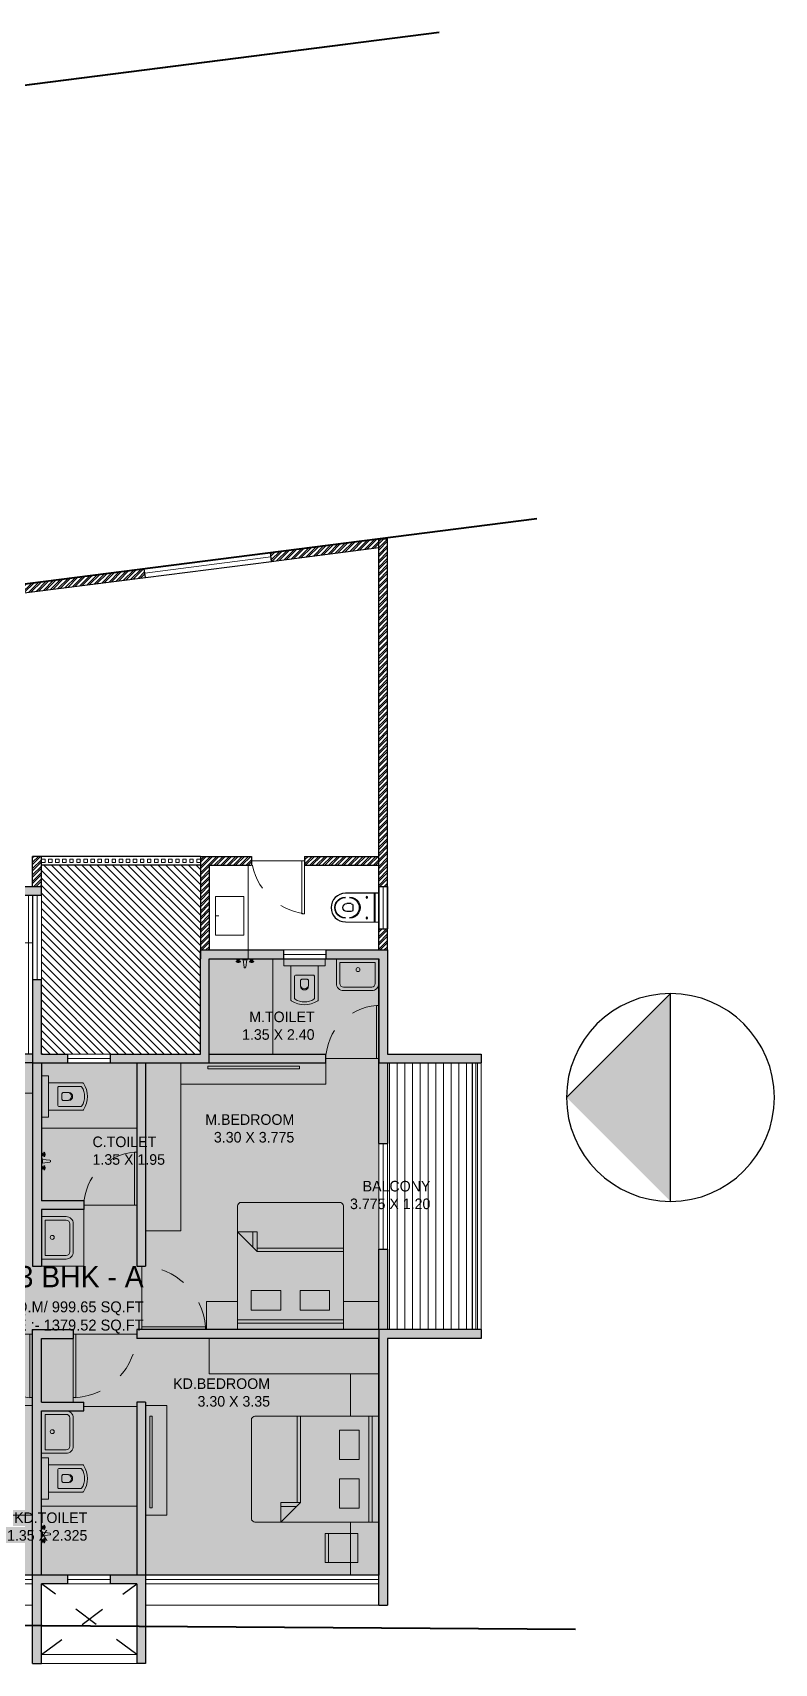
# Model space of a CAD drawing. Header units: metres. Extents: x 494 to 1845, y -666 to 1061.
# Drawn here: x 1744.3 to 1747.23, y 249.99 to 256.43 of the extents above; entities that cross this region are included whole.
import ezdxf

# ---------------------------------------------------------------- set-up
doc = ezdxf.new("R2010")
doc.units = ezdxf.units.M
doc.header["$MEASUREMENT"] = 0
for name, pattern in [('1', [0]), ('141011 - Typical Flr Plans -1 - 1.5 & 1-2 BHK_ Kolshet Namrata1$0$HIDDEN', [0.375, 0.25, -0.125]), ('ACAD_ISO02W100', [15, 12, -3]), ('DASHED2', [0.375, 0.25, -0.125])]:
    doc.linetypes.add(name, pattern=pattern)
for name, color, linetype, lineweight in [('01 WALL', 7, 'Continuous', 25), ('A-Wall Hatch', 8, 'Continuous', 9), ('VDA-DOOR', 23, 'Continuous', 5), ('VDA-FURNITURE', 8, 'Continuous', 13), ('VDA-HATCH', 8, 'Continuous', 9), ('VDA-PLUMBING', 8, 'Continuous', 13), ('VDA-RAILING', 25, 'Continuous', 5), ('VDA-WALL', 250, 'Continuous', 25), ('VDA-WINDOW', 5, 'Continuous', 9), ('VDA_FURNITURE', 8, 'Continuous', 13), ('WALL BELOW', 8, 'Continuous', 9), ('window', 5, 'Continuous', 13)]:
    doc.layers.add(name, color=color, linetype=linetype, lineweight=lineweight)
for name, color, linetype in [('A-AREA', 1, 'Continuous'), ('CLOUMN GRID', 7, 'Continuous'), ('door', 8, 'Continuous'), ('PLOT - SURVEY', 1, '1'), ('VDA-TEXT', 250, '1'), ('VDA-WALL BELOW', 8, 'Continuous'), ('VDA_WALL BELOW', 8, '1')]:
    doc.layers.add(name, color=color, linetype=linetype)
doc.styles.add('arial', font='arial.ttf', dxfattribs={"height": 0.3})
doc.styles.get("Standard").update_dxf_attribs({"font": 'arial.ttf'})

# ---------------------------------------------------------------- blocks, each defined once
blk = doc.blocks.new('zw$FB86')
at = {"layer": 'VDA-FURNITURE'}
for points in [[(0, 0.45), (0, 0.1, 0.414214), (0.1, 0), (0.5, 0, 0.414214), (0.6, 0.1), (0.6, 0.45)], [(0.05, 0.4), (0.05, 0.1, 0.414214), (0.1, 0.05), (0.5, 0.05, 0.414214), (0.55, 0.1), (0.55, 0.4)]]:
    blk.add_lwpolyline(points, format="xyb", close=True, dxfattribs=at)
blk.add_circle((0.294, 0.297), 0.0278, dxfattribs=at)
blk = doc.blocks.new('zw$1B49')
at = {"layer": 'VDA-FURNITURE'}
for p, q in [((0, 0), (0.072, 0)), ((0.013, 0.007), (0.059, 0.007)), ((0.026, 0.042), (0.02, 0.042)), ((0.026, 0.036), (0.02, 0.036)), ((0.048, 0.02), (0.024, 0.02)), ((0.026, 0.026), (0.026, 0.052)), ((0.026, 0.052), (0.046, 0.052)), ((0.046, 0.026), (0.026, 0.026)), ((0.046, 0.052), (0.046, 0.026)), ((0.046, 0.042), (0.052, 0.042)), ((0.046, 0.036), (0.052, 0.036)), ((0.091, 0), (0.169, 0)), ((0.117, 0.117), (0.104, 0.013)), ((0.104, 0.013), (0.156, 0.013)), ((0.156, 0.013), (0.143, 0.117)), ((0.189, 0), (0.261, 0)), ((0.202, 0.007), (0.248, 0.007)), ((0.215, 0.042), (0.209, 0.042)), ((0.215, 0.036), (0.209, 0.036)), ((0.237, 0.02), (0.212, 0.02)), ((0.215, 0.026), (0.215, 0.052)), ((0.215, 0.052), (0.235, 0.052)), ((0.235, 0.026), (0.215, 0.026)), ((0.235, 0.052), (0.235, 0.026)), ((0.235, 0.042), (0.241, 0.042)), ((0.235, 0.036), (0.241, 0.036))]:
    blk.add_line(p, q, dxfattribs=at)
for centre in [(0.013, 0.039), (0.036, 0.039), (0.059, 0.039), (0.202, 0.039), (0.225, 0.039), (0.248, 0.039)]:
    blk.add_circle(centre, 0.00728, dxfattribs=at)
for centre, radius, start, end in [((-0.01, 0.036), 0.0371, 285.2551, 344.7449), ((0.081, 0.036), 0.0371, 195.2551, 254.7449), ((0.11, -0.005), 0.0191, 106.1502, 163.8498), ((0.13, 0.117), 0.013, 0, 180), ((0.151, -0.005), 0.0191, 16.1502, 73.8498), ((0.179, 0.036), 0.0371, 285.2551, 344.7449), ((0.27, 0.036), 0.0371, 195.2551, 254.7449)]:
    blk.add_arc(centre, radius, start, end, dxfattribs=at)
blk = doc.blocks.new('zw$2702')
at = {"layer": 'VDA-FURNITURE'}
for p, q in [((0.066, 0.485), (0.55, 0.485)), ((0.55, 0), (0.55, 0.585)), ((0.65, 0.585), (0.55, 0.585)), ((0.55, 0.485), (0.55, 0.1)), ((0.65, 0), (0.65, 0.585)), ((0.089, 0.432), (0.406, 0.432)), ((0.21, 0.297), (0.211, 0.3)), ((0.21, 0.294), (0.21, 0.297)), ((0.21, 0.292), (0.21, 0.294)), ((0.21, 0.292), (0.21, 0.291)), ((0.21, 0.292), (0.21, 0.292)), ((0.21, 0.291), (0.21, 0.289)), ((0.21, 0.289), (0.21, 0.287)), ((0.21, 0.287), (0.211, 0.283)), ((0.211, 0.305), (0.213, 0.309)), ((0.211, 0.3), (0.211, 0.305)), ((0.211, 0.283), (0.211, 0.279)), ((0.211, 0.279), (0.213, 0.274)), ((0.213, 0.309), (0.214, 0.314)), ((0.213, 0.274), (0.214, 0.269)), ((0.214, 0.314), (0.217, 0.319)), ((0.214, 0.269), (0.217, 0.264)), ((0.217, 0.319), (0.22, 0.324)), ((0.217, 0.264), (0.22, 0.259)), ((0.22, 0.324), (0.223, 0.329)), ((0.22, 0.259), (0.223, 0.254)), ((0.223, 0.329), (0.228, 0.334)), ((0.223, 0.254), (0.228, 0.249)), ((0.228, 0.334), (0.234, 0.338)), ((0.228, 0.249), (0.234, 0.245)), ((0.234, 0.338), (0.24, 0.342)), ((0.234, 0.245), (0.24, 0.242)), ((0.24, 0.342), (0.248, 0.344)), ((0.24, 0.242), (0.248, 0.239)), ((0.248, 0.344), (0.257, 0.346)), ((0.248, 0.239), (0.257, 0.237)), ((0.257, 0.346), (0.268, 0.347)), ((0.257, 0.237), (0.268, 0.237)), ((0.268, 0.347), (0.278, 0.347)), ((0.268, 0.237), (0.278, 0.237)), ((0.278, 0.347), (0.287, 0.347)), ((0.278, 0.237), (0.287, 0.237)), ((0.287, 0.347), (0.296, 0.347)), ((0.287, 0.237), (0.296, 0.237)), ((0.296, 0.347), (0.303, 0.347)), ((0.296, 0.237), (0.304, 0.237)), ((0.303, 0.347), (0.31, 0.347)), ((0.304, 0.237), (0.31, 0.237)), ((0.31, 0.347), (0.316, 0.347)), ((0.31, 0.237), (0.316, 0.237)), ((0.316, 0.347), (0.321, 0.347)), ((0.316, 0.237), (0.321, 0.237)), ((0.321, 0.347), (0.325, 0.347)), ((0.321, 0.237), (0.325, 0.237)), ((0.325, 0.347), (0.329, 0.347)), ((0.325, 0.237), (0.329, 0.237)), ((0.329, 0.347), (0.332, 0.347)), ((0.329, 0.237), (0.332, 0.237)), ((0.332, 0.347), (0.334, 0.347)), ((0.332, 0.237), (0.334, 0.237)), ((0.334, 0.347), (0.336, 0.347)), ((0.334, 0.237), (0.336, 0.237)), ((0.336, 0.347), (0.338, 0.347)), ((0.336, 0.237), (0.339, 0.237)), ((0.338, 0.347), (0.339, 0.347)), ((0.339, 0.347), (0.34, 0.347)), ((0.339, 0.237), (0.339, 0.237)), ((0.339, 0.237), (0.34, 0.237)), ((0.34, 0.347), (0.342, 0.347)), ((0.34, 0.237), (0.343, 0.237)), ((0.342, 0.347), (0.346, 0.347)), ((0.346, 0.347), (0.35, 0.346)), ((0.35, 0.346), (0.354, 0.344)), ((0.35, 0.239), (0.354, 0.242)), ((0.354, 0.344), (0.357, 0.34)), ((0.354, 0.242), (0.357, 0.245)), ((0.357, 0.34), (0.358, 0.337)), ((0.357, 0.245), (0.358, 0.248)), ((0.358, 0.337), (0.359, 0.334)), ((0.358, 0.248), (0.359, 0.251)), ((0.359, 0.334), (0.36, 0.33)), ((0.359, 0.251), (0.36, 0.255)), ((0.36, 0.33), (0.36, 0.326)), ((0.36, 0.326), (0.36, 0.259)), ((0.36, 0.255), (0.36, 0.259)), ((0.418, 0.42), (0.418, 0.164)), ((0.55, 0.1), (0.066, 0.1)), ((0.089, 0.152), (0.406, 0.152)), ((0.65, 0), (0.55, 0))]:
    blk.add_line(p, q, dxfattribs=at)
for centre, radius, start, end in [((0.339, 0.292), 0.339, 146.5315, 213.4685), ((0.066, 0.473), 0.012, 90, 146.5315), ((0.288, 0.292), 0.249, 147.4568, 212.5432), ((0.089, 0.42), 0.012, 90, 150.4907), ((0.285, 0.291), 0.0588, 109.8583, 247.3192), ((0.334, 0.28), 0.0442, 281.0815, 290.9254), ((0.406, 0.42), 0.012, 0, 90), ((0.066, 0.112), 0.012, 213.4685, 270), ((0.089, 0.164), 0.012, 209.5093, 270), ((0.406, 0.164), 0.012, 270, 0)]:
    blk.add_arc(centre, radius, start, end, dxfattribs=at)
blk = doc.blocks.new('zw$DE63')
at = {"layer": 'VDA-FURNITURE', "extrusion": (-1.50799e-06, 1.20478e-06, 1)}
for p, q in [((0, 1.465), (0, 0.035)), ((1.8, 1.5), (0.046, 1.5)), ((0.692, 1.223), (0.415, 1.5)), ((0.415, 1.5), (0.415, 1.223)), ((1.8, 1.5), (1.662, 1.5)), ((1.662, 1.5), (1.662, 0)), ((1.708, 0), (1.708, 1.5)), ((1.8, 0), (1.8, 1.5)), ((1.8, 0), (1.8, 1.5)), ((0.635, 1.281), (0.415, 1.281)), ((0.415, 1.223), (0.692, 1.223)), ((0.646, 0), (0.646, 1.223)), ((0.692, 0), (0.692, 1.223)), ((1.246, 0.888), (1.246, 1.304)), ((1.246, 1.304), (1.523, 1.304)), ((1.523, 1.304), (1.523, 0.888)), ((1.523, 0.888), (1.246, 0.888)), ((1.523, 0.612), (1.246, 0.612)), ((1.246, 0.612), (1.246, 0.196)), ((1.523, 0.196), (1.523, 0.612)), ((0.046, 0), (1.8, 0)), ((1.246, 0.196), (1.523, 0.196)), ((1.662, 0), (1.8, 0))]:
    blk.add_line(p, q, dxfattribs=at)
at = {"layer": 'VDA-FURNITURE'}
for centre, start, end in [((0.065, 1.427), 104.4386, 149.3026), ((0.065, 0.073), 210.6974, 255.5614)]:
    blk.add_arc(centre, 0.0756, start, end, dxfattribs=at)
blk = doc.blocks.new('DFV')
at = {"layer": 'VDA_FURNITURE'}
for p, q in [((164.983, 153.532), (164.983, 153.067)), ((164.983, 153.532), (165.397, 153.532)), ((165.397, 153.067), (165.397, 153.532)), ((165.397, 153.481), (164.983, 153.481)), ((164.983, 153.067), (165.397, 153.067))]:
    blk.add_line(p, q, dxfattribs=at)
blk = doc.blocks.new('zw$F1DC')
at = {"layer": 'VDA-DOOR'}
for p, q in [((0, 0), (0, 0.9)), ((0, 0.038), (0.9, 0.038)), ((0, 0), (0.9, 0)), ((0.9, 0.038), (0.9, 0))]:
    blk.add_line(p, q, dxfattribs=at).dxf.unprotected_set("ltscale", 0)
at = {"layer": 'VDA-DOOR', "linetype": 'DASHED2', "ltscale": 0.3}
blk.add_arc((-0.028, -0.03), 0.931, 4.2128, 88.2563, dxfattribs=at)
blk = doc.blocks.new('zw$AB1F')
at = {"layer": 'VDA-DOOR', "xscale": 1.111111111003124, "yscale": 1.111111111003124, "zscale": 1.111111111003124, "rotation": 90.00000000080222}
blk.add_blockref('zw$F1DC', (1, 0), dxfattribs=at)
blk = doc.blocks.new('ASDFFFFFFFF')
at = {"layer": 'VDA-HATCH', "extrusion": (4.36827e-06, 5.81046e-06, 1)}
h = blk.add_hatch(color=8, dxfattribs=at)
h.dxf.hatch_style = 1
h.paths.add_polyline_path([(1550.06, 505.881), (1550.06, 505.819), (1553.485, 505.819), (1553.485, 502.044), (1553.61, 502.044), (1553.61, 505.819), (1554.935, 505.819), (1554.935, 505.944), (1553.61, 505.944), (1553.61, 507.081), (1553.485, 507.081), (1553.485, 505.944), (1550.06, 505.944)])
h.paths.add_polyline_path([(1543.215, 512.219), (1548.71, 512.219), (1548.71, 512.094), (1544.815, 512.094), (1544.815, 509.419), (1546.485, 509.419), (1546.485, 509.294), (1544.34, 509.294), (1544.34, 509.419), (1544.69, 509.419), (1544.69, 510.769), (1544.34, 510.769), (1544.34, 510.894), (1544.69, 510.894), (1544.69, 512.094), (1543.215, 512.094)])
h.paths.add_polyline_path([(1550.06, 507.431), (1550.06, 506.844), (1550.185, 506.844), (1550.185, 509.719), (1552.735, 509.719), (1552.735, 509.844), (1551.085, 509.844), (1551.085, 511.194), (1552.135, 511.194), (1552.135, 511.319), (1550.96, 511.319), (1550.96, 509.844), (1550.06, 509.844), (1550.06, 509.844), (1549.685, 509.844), (1549.685, 509.719), (1550.06, 509.719)])
h.paths.add_polyline_path([(1545.41, 505.944), (1545.41, 502.044), (1545.535, 502.044), (1545.535, 505.819), (1547.685, 505.819), (1547.685, 505.944), (1545.41, 505.944)])
h.paths.add_polyline_path([(1542.34, 505.944), (1542.34, 503.894), (1542.465, 503.894), (1542.465, 505.819), (1543.34, 505.819), (1543.34, 510.894), (1543.215, 510.894), (1543.215, 505.944)])
h.paths.add_polyline_path([(1547.685, 509.844), (1547.685, 509.294), (1547.81, 509.294), (1547.81, 509.719), (1548.585, 509.719), (1548.585, 506.844), (1548.71, 506.844), (1548.71, 507.644), (1549.31, 507.644), (1549.31, 507.769), (1548.71, 507.769), (1548.71, 509.719), (1549.085, 509.719), (1549.085, 509.844), (1548.71, 509.844), (1548.71, 509.419), (1548.71, 510.894), (1548.585, 510.894), (1548.585, 509.844)])
h.paths.add_polyline_path([(1553.485, 509.781), (1553.485, 509.719), (1553.485, 509.719), (1553.485, 508.581), (1553.61, 508.581), (1553.61, 509.719), (1554.935, 509.719), (1554.935, 509.844), (1553.61, 509.844), (1553.61, 511.319), (1552.735, 511.319), (1552.735, 511.194), (1553.485, 511.194), (1553.485, 509.844), (1553.485, 509.844)])
h.paths.add_polyline_path([(1548.585, 505.881), (1548.585, 501.219), (1548.71, 501.219), (1548.71, 502.344), (1549.085, 502.344), (1549.085, 502.469), (1548.71, 502.469), (1548.71, 504.794), (1549.31, 504.794), (1549.31, 504.919), (1548.71, 504.919), (1548.71, 505.819), (1549.16, 505.819), (1549.16, 505.944), (1548.585, 505.944)])
h.paths.add_polyline_path([(1550.06, 504.856), (1550.06, 502.469), (1549.685, 502.469), (1549.685, 502.344), (1550.06, 502.344), (1550.06, 501.219), (1550.185, 501.219), (1550.185, 504.919), (1550.06, 504.919)])
at = {"layer": 'VDA-HATCH', "lineweight": 15, "true_color": 0x9ecfff, "extrusion": (4.36827e-06, 5.81046e-06, 1)}
h = blk.add_hatch(dxfattribs=at)
h.set_pattern_fill('ANSI31', color=141, scale=0.87, angle=45)
h.set_pattern_definition([(270, (1579.88095, 514.14394), (-0.10875, -1e-17), [])])
h.paths.add_polyline_path([(1542.56, 505.819), (1543.435, 505.819), (1545.41, 505.819), (1545.41, 504.019), (1542.56, 504.019)])
h.paths.add_polyline_path([(1553.61, 509.719), (1553.61, 508.581), (1553.61, 507.081), (1553.61, 505.944), (1554.81, 505.944), (1554.81, 509.719)])
h.paths.add_polyline_path([(1547.685, 512.094), (1547.685, 509.844), (1548.585, 509.844), (1548.585, 510.894), (1548.585, 512.094), (1547.685, 512.094)])
at = {"layer": 'VDA-HATCH', "lineweight": 30, "true_color": 0xf0f7ff, "extrusion": (4.36827e-06, 5.81046e-06, 1)}
h = blk.add_hatch(color=7, dxfattribs=at)
h.dxf.hatch_style = 1
h.paths.add_polyline_path([(1543.34, 510.831), (1543.34, 505.944), (1545.41, 505.944), (1547.685, 505.944), (1547.685, 505.881), (1548.585, 505.881), (1548.585, 505.944), (1549.16, 505.944), (1549.16, 505.881), (1550.06, 505.881), (1550.06, 505.944), (1550.131, 505.944), (1550.131, 506.844), (1550.06, 506.844), (1550.06, 507.706), (1549.31, 507.706), (1549.31, 507.644), (1548.71, 507.644), (1548.71, 506.844), (1548.585, 506.844), (1548.585, 509.294), (1548.585, 509.719), (1547.81, 509.719), (1547.81, 509.294), (1547.685, 509.294), (1547.685, 512.094), (1544.815, 512.094), (1544.815, 509.419), (1546.485, 509.419), (1546.485, 509.294), (1544.34, 509.294), (1544.34, 509.419), (1544.69, 509.419), (1544.69, 510.769), (1544.34, 510.769), (1544.34, 510.831)])
h.paths.add_polyline_path([(1548.71, 505.819), (1549.16, 505.819), (1549.16, 505.881), (1550.06, 505.881), (1550.06, 505.819), (1553.485, 505.819), (1553.485, 502.469), (1550.185, 502.469), (1550.185, 504.919), (1550.06, 504.919), (1550.06, 504.856), (1549.31, 504.856), (1549.31, 504.919), (1548.71, 504.919)])
h.paths.add_polyline_path([(1550.131, 506.844), (1550.131, 505.944), (1553.485, 505.944), (1553.485, 507.081), (1553.485, 508.581), (1553.485, 509.719), (1553.485, 509.719), (1553.485, 509.781), (1552.735, 509.781), (1552.735, 509.719), (1550.185, 509.719), (1550.185, 506.844)])
h.paths.add_polyline_path([(1545.535, 505.819), (1547.685, 505.819), (1547.685, 505.881), (1548.585, 505.881), (1548.585, 502.469), (1545.535, 502.469)])
h.paths.add_polyline_path([(1543.215, 512.094), (1544.69, 512.094), (1544.69, 510.894), (1544.34, 510.894), (1544.34, 510.831), (1543.34, 510.831), (1543.34, 510.894), (1543.215, 510.894)])
at = {"layer": 'VDA-HATCH', "lineweight": 30, "true_color": 0xd1e8ff, "extrusion": (4.36827e-06, 5.81046e-06, 1)}
h = blk.add_hatch(color=254, dxfattribs=at)
h.dxf.hatch_style = 1
h.paths.add_polyline_path([(1551.085, 511.194), (1551.085, 509.844), (1552.735, 509.844), (1552.735, 509.781), (1553.485, 509.781), (1553.485, 509.844), (1553.485, 509.844), (1553.485, 511.194), (1552.735, 511.194), (1552.135, 511.194)])
h.paths.add_polyline_path([(1548.71, 502.469), (1549.085, 502.469), (1549.685, 502.469), (1550.06, 502.469), (1550.06, 504.856), (1549.31, 504.856), (1549.31, 504.794), (1548.71, 504.794)])
h.paths.add_polyline_path([(1548.71, 509.719), (1548.71, 507.769), (1549.31, 507.769), (1549.31, 507.706), (1550.06, 507.706), (1550.06, 509.719)])
at = {"extrusion": (5.28879e-06, -0.00016495, 1)}
blk.add_line((1548.585, 510.894), (1548.585, 509.844), dxfattribs=at)
at = {"layer": '01 WALL', "extrusion": (4.36827e-06, 5.81046e-06, 1)}
for p, q in [((1552.135, 511.319), (1552.135, 511.194)), ((1552.735, 511.319), (1552.735, 511.194)), ((1548.71, 509.844), (1548.71, 510.894))]:
    blk.add_line(p, q, dxfattribs=at)
at = {"layer": 'A-AREA', "color": 3, "extrusion": (4.36827e-06, 5.81046e-06, 1), "elevation": 0.01}
blk.add_lwpolyline([(1543.215, 510.894), (1543.215, 512.094), (1548.585, 512.094), (1548.585, 509.719), (1551.085, 509.719), (1551.085, 511.194), (1553.485, 511.194), (1553.485, 509.719), (1554.81, 509.719), (1554.81, 505.944), (1553.485, 505.944), (1553.485, 502.469), (1545.535, 502.469), (1545.535, 504.019), (1542.465, 504.019), (1542.465, 505.819), (1543.34, 505.819), (1543.34, 510.894)], close=True, dxfattribs=at)
at = {"layer": 'door', "linetype": '141011 - Typical Flr Plans -1 - 1.5 & 1-2 BHK_ Kolshet Namrata1$0$HIDDEN', "extrusion": (4.36827e-06, 5.81046e-06, 1)}
for p, q in [((1548.71, 501.344), (1550.06, 502.344)), ((1550.06, 501.344), (1548.71, 502.344))]:
    blk.add_line(p, q, dxfattribs=at)
at = {"layer": 'VDA-DOOR', "extrusion": (4.36827e-06, 5.81046e-06, 1)}
for p, q in [((1552.735, 509.781), (1553.485, 509.781)), ((1550.131, 506.844), (1550.131, 505.944)), ((1547.685, 505.881), (1548.585, 505.881)), ((1550.06, 505.881), (1549.16, 505.881)), ((1549.31, 504.856), (1550.06, 504.856))]:
    blk.add_line(p, q, dxfattribs=at)
at = {"layer": 'VDA-DOOR', "extrusion": (5.28879e-06, -0.00016495, 1)}
blk.add_line((1550.06, 507.706), (1549.31, 507.706), dxfattribs=at)
at = {"layer": 'VDA-FURNITURE', "extrusion": (5.28879e-06, -0.00016495, 1)}
blk.add_line((1544.815, 511.419), (1548.585, 511.419), dxfattribs=at)
at = {"layer": 'VDA-FURNITURE', "extrusion": (4.36827e-06, 5.81046e-06, 1)}
for p, q in [((1551.985, 511.194), (1551.985, 509.844)), ((1550.685, 509.719), (1550.685, 507.342)), ((1552.735, 509.719), (1552.735, 509.419)), ((1552.735, 509.419), (1550.685, 509.419)), ((1547.81, 509.294), (1548.585, 509.294)), ((1548.71, 508.794), (1550.06, 508.794)), ((1549.31, 507.644), (1549.31, 506.844)), ((1550.185, 507.342), (1550.685, 507.342)), ((1548.71, 506.844), (1549.31, 506.844)), ((1549.16, 505.819), (1549.16, 504.919)), ((1551.085, 505.819), (1551.085, 505.319)), ((1553.485, 505.319), (1551.085, 505.319)), ((1548.585, 504.869), (1548.285, 504.869)), ((1550.485, 504.869), (1550.185, 504.869)), ((1550.485, 503.319), (1550.485, 504.869)), ((1548.585, 503.319), (1548.285, 503.319)), ((1550.06, 503.444), (1548.71, 503.444)), ((1550.185, 503.319), (1550.485, 503.319))]:
    blk.add_line(p, q, dxfattribs=at)
at = {"layer": 'VDA-FURNITURE', "extrusion": (4.36827e-06, 5.81046e-06, 1), "elevation": 0.01}
for points in [[(1552.362, 509.672), (1551.067, 509.672), (1551.067, 509.636), (1552.362, 509.636)], [(1551.485, 506.344), (1551.485, 505.944), (1551.045, 505.944), (1551.045, 506.344)], [(1553.485, 506.344), (1553.485, 505.944), (1552.985, 505.944), (1552.985, 506.344)], [(1553.085, 504.719), (1553.485, 504.719), (1553.485, 505.319), (1553.085, 505.319)], [(1550.243, 503.423), (1550.277, 503.423), (1550.277, 504.719), (1550.243, 504.719)], [(1553.085, 503.219), (1553.485, 503.219), (1553.485, 502.469), (1553.085, 502.469)]]:
    blk.add_lwpolyline(points, close=True, dxfattribs=at)
at = {"layer": 'VDA-RAILING', "lineweight": 0, "extrusion": (0.000175129, 6.73098e-06, 1)}
for p, q in [((1554.86, 505.944), (1554.86, 509.719)), ((1554.885, 505.944), (1554.885, 509.719))]:
    blk.add_line(p, q, dxfattribs=at)
at = {"layer": 'VDA-WALL', "extrusion": (5.28879e-06, -0.00016495, 1)}
for p, q in [((1543.215, 512.219), (1548.71, 512.219)), ((1544.815, 512.094), (1548.71, 512.094)), ((1548.71, 509.844), (1549.085, 509.844)), ((1549.085, 509.719), (1549.085, 509.844)), ((1549.685, 509.719), (1549.685, 509.844)), ((1548.585, 509.719), (1548.585, 506.844)), ((1548.71, 509.719), (1548.71, 507.769)), ((1548.71, 509.719), (1549.085, 509.719)), ((1549.685, 509.719), (1550.06, 509.719)), ((1550.06, 509.719), (1550.06, 506.844)), ((1549.31, 507.769), (1548.71, 507.769)), ((1549.31, 507.769), (1549.31, 507.644)), ((1548.71, 507.644), (1548.71, 506.844)), ((1549.31, 507.644), (1548.71, 507.644)), ((1548.585, 506.844), (1548.71, 506.844)), ((1550.06, 506.844), (1550.185, 506.844)), ((1548.71, 504.919), (1549.31, 504.919)), ((1548.71, 504.794), (1549.31, 504.794)), ((1550.06, 504.919), (1550.06, 502.469)), ((1549.085, 502.344), (1549.085, 502.469)), ((1549.685, 502.344), (1549.685, 502.469)), ((1550.06, 502.344), (1550.06, 501.219))]:
    blk.add_line(p, q, dxfattribs=at)
at = {"layer": 'VDA-WALL', "extrusion": (4.36827e-06, 5.81046e-06, 1)}
for p, q in [((1548.71, 512.094), (1548.71, 512.219)), ((1550.96, 511.319), (1552.135, 511.319)), ((1551.085, 511.194), (1552.135, 511.194)), ((1552.735, 511.319), (1553.61, 511.319)), ((1552.735, 511.194), (1553.485, 511.194)), ((1553.485, 508.581), (1553.485, 511.194)), ((1548.71, 510.894), (1548.585, 510.894)), ((1548.585, 509.844), (1547.685, 509.844)), ((1549.685, 509.844), (1550.96, 509.844)), ((1551.085, 509.844), (1552.735, 509.844)), ((1553.61, 509.844), (1554.935, 509.844)), ((1548.585, 509.719), (1547.81, 509.719)), ((1550.185, 509.719), (1552.735, 509.719)), ((1550.185, 509.719), (1550.185, 506.844)), ((1553.61, 509.719), (1554.935, 509.719)), ((1553.485, 508.581), (1553.61, 508.581)), ((1553.485, 507.081), (1553.61, 507.081)), ((1548.585, 505.944), (1549.16, 505.944)), ((1548.585, 501.219), (1548.585, 505.944)), ((1549.16, 505.944), (1549.16, 505.819)), ((1548.71, 504.919), (1548.71, 505.819)), ((1548.71, 505.819), (1549.16, 505.819)), ((1548.71, 502.469), (1548.71, 504.794)), ((1549.31, 504.794), (1549.31, 504.919)), ((1550.185, 504.919), (1550.185, 501.219)), ((1548.71, 501.219), (1548.71, 502.344)), ((1553.485, 502.044), (1553.61, 502.044)), ((1548.585, 501.219), (1548.71, 501.219)), ((1550.185, 501.219), (1550.06, 501.219))]:
    blk.add_line(p, q, dxfattribs=at)
at = {"layer": 'VDA-WALL', "extrusion": (5.3988e-06, -0.000165636, 1)}
for p, q in [((1550.96, 509.844), (1550.96, 511.319)), ((1551.085, 509.844), (1551.085, 511.194)), ((1552.735, 509.719), (1552.735, 509.844)), ((1553.485, 505.944), (1553.485, 507.081)), ((1553.485, 502.044), (1553.485, 505.819))]:
    blk.add_line(p, q, dxfattribs=at)
at = {"layer": 'VDA-WALL', "extrusion": (0.000175129, 4.88993e-06, 1)}
for p, q in [((1553.61, 511.319), (1553.61, 509.844)), ((1554.935, 509.844), (1554.935, 509.719)), ((1553.61, 509.719), (1553.61, 508.581)), ((1553.61, 507.081), (1553.61, 505.944)), ((1554.935, 505.944), (1554.935, 505.819)), ((1553.61, 505.819), (1553.61, 502.044))]:
    blk.add_line(p, q, dxfattribs=at)
at = {"layer": 'VDA-WALL', "extrusion": (3.44775e-06, -0.00016495, 1)}
for p, q in [((1550.06, 505.944), (1550.06, 505.819)), ((1553.485, 505.944), (1550.06, 505.944)), ((1554.935, 505.944), (1553.61, 505.944)), ((1553.485, 505.819), (1550.06, 505.819)), ((1554.935, 505.819), (1553.61, 505.819)), ((1550.185, 504.919), (1550.06, 504.919)), ((1549.085, 502.469), (1548.71, 502.469)), ((1550.06, 502.469), (1549.685, 502.469)), ((1549.085, 502.344), (1548.71, 502.344)), ((1550.06, 502.344), (1549.685, 502.344))]:
    blk.add_line(p, q, dxfattribs=at)
at = {"layer": 'WALL BELOW', "extrusion": (4.36827e-06, 5.81046e-06, 1)}
for p, q in [((1548.585, 510.894), (1548.585, 512.094)), ((1548.71, 512.094), (1548.71, 510.894)), ((1552.135, 511.319), (1552.735, 511.319)), ((1552.735, 511.194), (1552.135, 511.194)), ((1553.485, 507.081), (1553.485, 508.581)), ((1553.61, 508.581), (1553.61, 507.081)), ((1548.71, 501.344), (1550.06, 501.344)), ((1548.71, 501.219), (1550.06, 501.219))]:
    blk.add_line(p, q, dxfattribs=at)
at = {"layer": 'WALL BELOW', "lineweight": 0, "extrusion": (4.25048e-06, -0.00016616, 1)}
for p, q in [((1549.685, 509.844), (1549.085, 509.844)), ((1549.685, 509.719), (1549.085, 509.719)), ((1549.685, 502.469), (1549.085, 502.469)), ((1549.685, 502.344), (1549.085, 502.344))]:
    blk.add_line(p, q, dxfattribs=at)
at = {"layer": 'WALL BELOW', "lineweight": 0, "extrusion": (0.000175129, 6.73098e-06, 1)}
for p, q in [((1554.81, 505.944), (1554.81, 509.719)), ((1554.935, 505.944), (1554.935, 509.719))]:
    blk.add_line(p, q, dxfattribs=at)
at = {"layer": 'WALL BELOW', "lineweight": 0, "extrusion": (5.28879e-06, -0.00016495, 1)}
for p, q in [((1548.585, 502.469), (1545.535, 502.469)), ((1548.585, 502.344), (1545.535, 502.344)), ((1548.585, 502.044), (1545.535, 502.044))]:
    blk.add_line(p, q, dxfattribs=at)
at = {"layer": 'WALL BELOW', "lineweight": 0, "extrusion": (3.44775e-06, -0.00016495, 1)}
for p, q in [((1550.185, 502.469), (1553.485, 502.469)), ((1550.185, 502.344), (1553.485, 502.344))]:
    blk.add_line(p, q, dxfattribs=at)
at = {"layer": 'WALL BELOW', "lineweight": 0, "extrusion": (4.36827e-06, 5.81046e-06, 1)}
blk.add_line((1553.485, 502.044), (1550.185, 502.044), dxfattribs=at)
at = {"layer": 'window', "extrusion": (4.36827e-06, 5.81046e-06, 1)}
for p, q in [((1548.647, 510.894), (1548.647, 512.094)), ((1552.735, 511.256), (1552.135, 511.256)), ((1553.547, 507.081), (1553.547, 508.581))]:
    blk.add_line(p, q, dxfattribs=at)
at = {"layer": 'window', "lineweight": 0, "extrusion": (4.25048e-06, -0.00016616, 1)}
for p, q in [((1549.685, 509.781), (1549.085, 509.781)), ((1549.685, 502.406), (1549.085, 502.406))]:
    blk.add_line(p, q, dxfattribs=at)
at = {"layer": 'window', "extrusion": (5.28879e-06, -0.00016495, 1)}
blk.add_line((1545.535, 502.406), (1548.585, 502.406), dxfattribs=at)
at = {"layer": 'window', "extrusion": (3.44775e-06, -0.00016495, 1)}
blk.add_line((1553.485, 502.406), (1550.185, 502.406), dxfattribs=at)
at = {"layer": 'VDA-DOOR', "extrusion": (-0.00030461, -0.000129473, 1), "xscale": 0.749989184397235, "yscale": 0.749989184397235, "zscale": 0.749989184397235, "rotation": 359.9999977403969}
for p in [(1552.735, 509.781, -0.539), (1549.31, 507.706, -0.538)]:
    blk.add_blockref('zw$AB1F', p, dxfattribs=at)
at = {"layer": 'VDA-DOOR', "extrusion": (-0.000129473, 0.00030461, 1), "xscale": 0.9000002890170374, "yscale": 0.9000002890170374, "zscale": 0.9000002890170374, "rotation": 270}
blk.add_blockref('zw$AB1F', (1550.131, 506.844, -0.046), dxfattribs=at)
at = {"layer": 'VDA-DOOR', "extrusion": (0.00030461, -0.000129473, -1), "xscale": 0.9000002890170373, "yscale": 0.9000002890170373, "zscale": -0.9000002890170371, "rotation": 179.9999977404477}
blk.add_blockref('zw$AB1F', (-1547.685, 505.881, 0.406), dxfattribs=at)
at = {"layer": 'VDA-DOOR', "extrusion": (0.00030461, 0.000129473, 1), "xscale": 0.9000002890170371, "yscale": 0.9000002890170371, "zscale": 0.9000002890170371, "rotation": 179.9999977404057}
blk.add_blockref('zw$AB1F', (1550.06, 505.881, 0.538), dxfattribs=at)
at = {"layer": 'VDA-FURNITURE', "extrusion": (-4.36827e-06, -5.81046e-06, -1), "zscale": -1}
for name, p, rotation in [('zw$1B49', (-1551.461, 511.194, -0.01), 179.9999997262742), ('zw$2702', (-1552.142, 510.544, -0.01), 89.99999972646829), ('zw$FB86', (-1553.485, 510.744, -0.01), 359.999999726274), ('zw$1B49', (-1548.71, 508.199, -0.01), 90.00000024801287), ('zw$DE63', (-1552.985, 507.744, -0.01), 270.0000002734845), ('zw$FB86', (-1549.16, 507.544, -0.01), 269.9999994519131), ('zw$FB86', (-1549.16, 504.794, -0.01), 269.999999726274), ('zw$DE63', (-1551.685, 504.719, -0.01), 179.9999997266877), ('zw$2702', (-1549.36, 503.544, -0.01), 359.9999997264683), ('zw$1B49', (-1548.71, 502.92, -0.01), 89.99999972627418)]:
    blk.add_blockref(name, p, dxfattribs=dict(at, rotation=rotation))
at = {"layer": 'VDA-FURNITURE', "extrusion": (4.36827e-06, 5.81046e-06, 1), "rotation": 179.9999997012358}
blk.add_blockref('zw$2702', (1549.36, 509.537, 0.01), dxfattribs=at)
at = {"layer": 'VDA-FURNITURE', "lineweight": 0, "extrusion": (4.38834e-06, 0.000117615, 1), "xscale": 1.000054247983935, "yscale": 1.000054247983935, "zscale": 1.000054247983935, "rotation": 90.01490589319187}
blk.add_blockref('DFV', (1706.308, 337.693, 0.047), dxfattribs=at)
at = {"layer": 'VDA-TEXT', "extrusion": (4.36827e-06, 5.81046e-06, 1), "char_height": 0.15, "width": 1.314504061156185e-11, "text_direction": (1, 0, -4e-06), "style": 'arial'}
for s, insert, attachment_point in [('\\pi0.58006;{\\fCentury Gothic|b0|i0|c0|p34;M.TOILET  }\\P\\pi0.47855;{\\fCentury Gothic|b0|i0|c0|p34;1.35 X 2.40}', (1552.576, 510.045), 9), ('\\pi0.63661;{\\fCentury Gothic|b0|i0|c0|p34;M.BEDROOM  }\\P\\pi0.71268;{\\fCentury Gothic|b0|i0|c0|p34;3.30 X 3.775}', (1552.289, 508.591), 9), ('{\\fCentury Gothic|b0|i0|c0|p34;C.TOILET  }\\P{\\fCentury Gothic|b0|i0|c0|p34;1.35 X 1.95}', (1549.433, 508.678), 1), ('\\pi0.64828;{\\fCentury Gothic|b0|i0|c0|p34;BALCONY  }\\P\\pi0.56992;{\\fCentury Gothic|b0|i0|c0|p34;3.775 X 1.20}', (1554.216, 508.05), 3), ('\\pi0.66980;{\\fCentury Gothic|b0|i0|c0|p34;KD.BEDROOM  }\\P\\pi0.85059;{\\fCentury Gothic|b0|i0|c0|p34;3.30 X 3.35}', (1551.946, 504.852), 9), ('\\pi0.64650;{\\fCentury Gothic|b0|i0|c0|p34;KD.TOILET  }\\P\\pi0.53520;{\\fCentury Gothic|b0|i0|c0|p34;1.35 X 2.325}', (1549.36, 502.954), 9)]:
    blk.add_mtext(s, dxfattribs=dict(at, insert=insert, attachment_point=attachment_point))
at = {"layer": 'VDA-TEXT', "color": 1, "extrusion": (4.36827e-06, 5.81046e-06, 1), "insert": (1550.156, 506.844), "char_height": 0.15474, "width": 3.91519, "attachment_point": 3, "text_direction": (1, 0, -4e-06)}
blk.add_mtext('\\pt10;{\\fCentury Gothic|b0|i0|c0|p34;\\H1.93869x;\\C5;3 BHK - A}\\P\\pt10;{\\fCentury Gothic|b0|i0|c0|p34;\\H1.00000x;CARPET:-  92.87 SQ.M/ 999.65 SQ.FT}\\P\\pt10;{\\fCentury Gothic|b0|i0|c0|p34;\\H1.00000x;SALEABLE :- 1379.52 SQ.FT }', dxfattribs=at)
blk = doc.blocks.new('DSFSDFSXDFD')
at = {"layer": 'VDA-PLUMBING', "lineweight": -3}
for p, q in [((-4851328.538, -783007.507, -1.776), (-4851328.947, -783007.507, -1.776)), ((-4851328.538, -783007.516, -1.776), (-4851328.946, -783007.516, -1.776)), ((-4851328.798, -783007.842, -1.776), (-4851328.798, -783007.905, -1.776)), ((-4851328.709, -783007.82, -1.776), (-4851328.776, -783007.82, -1.776)), ((-4851328.686, -783007.842, -1.776), (-4851328.686, -783007.905, -1.776))]:
    blk.add_line(p, q, dxfattribs=at)
at = {"layer": 'VDA-PLUMBING', "lineweight": -3, "elevation": -1.776}
blk.add_lwpolyline([(-4851328.545, -783007.453, -0.41586), (-4851328.537, -783007.461), (-4851328.54, -783007.925, -1), (-4851328.944, -783007.925), (-4851328.947, -783007.461, -0.41586), (-4851328.939, -783007.453)], format="xyb", close=True, dxfattribs=at)
at = {"layer": 'VDA-PLUMBING', "lineweight": -3}
for centre in [(-4851328.888, -783007.622, -1.776), (-4851328.596, -783007.622, -1.776)]:
    blk.add_circle(centre, 0.0112, dxfattribs=at)
for centre, radius, start, end in [((-4851328.742, -783007.866, -1.776), 0.149, 358.9853, 181.0147), ((-4851328.742, -783007.872, -1.776), 0.143, 1.1929, 178.8071), ((-4851328.776, -783007.842, -1.776), 0.0224, 90, 180), ((-4851328.709, -783007.842, -1.776), 0.0224, 0, 90), ((-4851328.742, -783007.925, -1.776), 0.149, 178.9853, 1.0147), ((-4851328.742, -783007.927, -1.776), 0.143, 178.9459, 1.0541), ((-4851328.742, -783007.905, -1.776), 0.0561, 180, 270), ((-4851328.742, -783007.905, -1.776), 0.0561, 270, 0)]:
    blk.add_arc(centre, radius, start, end, dxfattribs=at)
blk = doc.blocks.new('wb')
at = {"layer": 'VDA-PLUMBING'}
blk.add_line((0, 0), (0, -0.05), dxfattribs=at)
at = {"layer": 'VDA-PLUMBING', "elevation": -0.709}
blk.add_lwpolyline([(-0.275, -0.4), (-0.275, 0), (0.275, 0), (0.275, -0.4)], close=True, dxfattribs=at)
blk = doc.blocks.new('FGFGDFG')
at = {"layer": 'VDA-DOOR'}
for p, q in [((2885.55, -2510.215, -0.003), (2885.55, -2509.465, -0.003)), ((2885.55, -2509.465, -0.003), (2885.588, -2509.465, -0.003)), ((2885.588, -2509.465, -0.003), (2885.588, -2510.215, -0.003)), ((2885.588, -2510.215, -0.003), (2885.55, -2510.215, -0.003))]:
    blk.add_line(p, q, dxfattribs=at)
at = {"layer": 'VDA-DOOR', "linetype": 'ACAD_ISO02W100', "ltscale": 0.01}
blk.add_arc((2885.709, -2510.336, -0.003), 0.879, 97.9075, 172.0925, dxfattribs=at)
blk = doc.blocks.new('zw$4F79')
at = {"layer": 'A-Wall Hatch'}
h = blk.add_hatch(dxfattribs=at)
h.set_pattern_fill('ANSI31', color=62, scale=0.61, angle=270)
h.set_pattern_definition([(315, (-1377.36861, -267.855326), (0.053916892, 0.053916892), [])])
h.paths.add_polyline_path([(66.124, 11.75), (61.649, 11.75), (61.649, 11.15), (63.124, 11.15), (63.124, 11.025), (63.124, 9.882), (63.124, 8.625), (65.149, 8.625), (66.124, 8.625), (66.124, 9.4)])
h.paths.add_polyline_path([(78.819, 8.625), (76.569, 8.625), (76.569, 11.3), (78.819, 11.3)])
at = {"layer": 'VDA-HATCH'}
h = blk.add_hatch(dxfattribs=at)
h.set_pattern_fill('ANSI32', color=256, scale=0.17)
h.set_pattern_definition([(45, (-1377.91861, -267.855326), (-0.0450780573, 0.0450780573), []), (45, (-1377.88856, -267.855326), (-0.0450780573, 0.0450780573), [])])
h.paths.add_polyline_path([(73.749, 14.827), (73.747, 14.953), (54.914, 12.55), (24.199, 12.55), (24.199, 12.425), (54.922, 12.425)])
h.paths.add_polyline_path([(50.474, 1.125), (50.474, 1.25), (51.449, 1.25), (51.449, 5.575), (51.574, 5.575), (51.574, 1.25), (57.399, 1.25), (57.399, 5.45), (52.774, 5.45), (52.774, 5.575), (57.524, 5.575), (57.524, 1.125)])
h.paths.add_polyline_path([(35.124, 2.15), (35.124, 5.575), (35.249, 5.575), (35.249, 2.025), (30.614, 2.025), (30.614, 2.15)])
h.paths.add_polyline_path([(36.449, 2.025), (36.449, 2.15), (37.324, 2.15), (37.324, 5.575), (37.386, 5.575), (37.449, 5.575), (37.449, 2.15), (38.074, 2.15), (38.074, 2.025)])
h.paths.add_polyline_path([(42.449, 2.025), (42.449, 2.15), (42.974, 2.15), (42.974, 5.575), (43.099, 5.575), (43.099, 2.15), (43.824, 2.15), (43.824, 2.025)])
h.paths.add_polyline_path([(39.574, 2.025), (39.574, 2.15), (40.149, 2.15), (40.149, 5.575), (40.274, 5.575), (40.274, 2.15), (40.949, 2.15), (40.949, 2.025)])
h.paths.add_polyline_path([(45.324, 2.025), (45.324, 2.15), (45.799, 2.15), (45.799, 5.575), (45.924, 5.575), (45.924, 2.025)])
h.paths.add_polyline_path([(78.819, 11.338), (78.819, 11.425), (79.544, 11.425), (79.544, 11.3), (78.944, 11.3), (78.944, 10.1), (78.819, 10.1)])
h.paths.add_polyline_path([(76.012, 15.242), (76.967, 15.364), (77.141, 15.386), (77.167, 15.389), (78.024, 15.498), (78.04, 15.374), (76.028, 15.118)])
h.paths.add_polyline_path([(81.344, 15.922), (81.469, 15.922), (81.469, 11), (81.344, 11)])
h.paths.add_polyline_path([(24.199, 2.15), (28.814, 2.15), (28.814, 2.025), (24.199, 2.025)])
h.paths.add_polyline_path([(79.81, 15.726), (79.826, 15.602), (81.344, 15.796), (81.344, 15.922)])
h.paths.add_polyline_path([(59.024, 1.525), (59.024, 4.55), (59.149, 4.55), (59.149, 1.525)])
h.paths.add_polyline_path([(58.874, 5.45), (58.874, 5.575), (61.524, 5.575), (61.524, 5.45)])
h.paths.add_polyline_path([(61.524, 3.275), (61.649, 3.275), (61.649, 1.125), (61.524, 1.125)])
h.paths.add_polyline_path([(80.294, 11.3), (80.294, 11.425), (81.344, 11.425), (81.344, 11.3)])
h.paths.add_polyline_path([(60.499, 3), (61.524, 3), (61.524, 3.125), (60.499, 3.125)])
h.paths.add_polyline_path([(45.799, 1.125), (45.799, 1.25), (46.674, 1.25), (46.674, 1.125)])
h.paths.add_polyline_path([(48.174, 1.125), (48.174, 1.25), (48.974, 1.25), (48.974, 1.125)])
h.paths.add_polyline_path([(45.799, 2.025), (45.799, 1.25), (45.924, 1.25), (45.924, 2.025)])
h.paths.add_polyline_path([(58.274, 2.55), (59.024, 2.55), (59.024, 2.675), (58.274, 2.675)])
h.paths.add_polyline_path([(73.749, 14.953), (73.749, 14.827), (74.243, 14.89), (74.227, 15.014)])
h.paths.add_polyline_path([(60.499, 1.525), (60.499, 2.25), (60.624, 2.25), (60.624, 1.525)])
h.paths.add_polyline_path([(61.524, 11.75), (61.524, 11.15), (61.649, 11.15), (61.649, 11.75), (61.524, 11.75)])
h.paths.add_polyline_path([(58.424, 4.173), (59.024, 4.173), (59.024, 4.298), (58.424, 4.298)])
h.paths.add_polyline_path([(71.074, 11), (71.199, 11), (71.199, 11.425), (71.074, 11.425), (71.074, 11)])
h.paths.add_polyline_path([(73.624, 11), (73.624, 11.425), (73.749, 11.425), (73.749, 11)])
h.paths.add_polyline_path([(76.444, 11), (76.444, 11.425), (76.569, 11.425), (76.569, 11), (76.444, 11)])
h.paths.add_polyline_path([(81.344, 10.1), (81.469, 10.1), (81.469, 10.4), (81.344, 10.4)])
at = {"layer": 'PLOT - SURVEY', "color": 250, "linetype": 'Continuous', "lineweight": 40}
blk.add_line((54.914, 12.55), (83.582, 16.208, 0), dxfattribs=at)
for points in [[(82.199, 23.088), (54.511, 19.555), (23.054, 19.845), (1.472, 19.582)], [(80.874, 22.919), (54.511, 19.555), (23.054, 19.845), (1.472, 19.582), (1.055, 14.074), (0.658, 11.681), (0.1, 5.305), (0, 2.283), (14.846, 1.963), (47.734, 0.735), (84.13, 0.484)]]:
    blk.add_lwpolyline(points, dxfattribs=at)
at = {"layer": 'VDA-DOOR'}
blk.add_line((79.544, 11.363), (80.294, 11.363, 0), dxfattribs=at)
at = {"layer": 'VDA-FURNITURE'}
for points in [[(76.569, 11.388), (76.619, 11.388), (76.619, 11.338), (76.569, 11.338)], [(76.669, 11.388), (76.719, 11.388), (76.719, 11.338), (76.669, 11.338)], [(76.769, 11.388), (76.819, 11.388), (76.819, 11.338), (76.769, 11.338)], [(76.869, 11.388), (76.919, 11.388), (76.919, 11.338), (76.869, 11.338)], [(76.969, 11.388), (77.019, 11.388), (77.019, 11.338), (76.969, 11.338)], [(77.069, 11.388), (77.119, 11.388), (77.119, 11.338), (77.069, 11.338)], [(77.169, 11.388), (77.219, 11.388), (77.219, 11.338), (77.169, 11.338)], [(77.269, 11.388), (77.319, 11.388), (77.319, 11.338), (77.269, 11.338)], [(77.369, 11.388), (77.419, 11.388), (77.419, 11.338), (77.369, 11.338)], [(77.469, 11.388), (77.519, 11.388), (77.519, 11.338), (77.469, 11.338)], [(77.569, 11.388), (77.619, 11.388), (77.619, 11.338), (77.569, 11.338)], [(77.669, 11.388), (77.719, 11.388), (77.719, 11.338), (77.669, 11.338)], [(77.769, 11.388), (77.819, 11.388), (77.819, 11.338), (77.769, 11.338)], [(77.869, 11.388), (77.919, 11.388), (77.919, 11.338), (77.869, 11.338)], [(77.969, 11.388), (78.019, 11.388), (78.019, 11.338), (77.969, 11.338)], [(78.069, 11.388), (78.119, 11.388), (78.119, 11.338), (78.069, 11.338)], [(78.169, 11.388), (78.219, 11.388), (78.219, 11.338), (78.169, 11.338)], [(78.269, 11.388), (78.319, 11.388), (78.319, 11.338), (78.269, 11.338)], [(78.369, 11.388), (78.419, 11.388), (78.419, 11.338), (78.369, 11.338)], [(78.469, 11.388), (78.519, 11.388), (78.519, 11.338), (78.469, 11.338)], [(78.569, 11.388), (78.619, 11.388), (78.619, 11.338), (78.569, 11.338)], [(78.669, 11.388), (78.719, 11.388), (78.719, 11.338), (78.669, 11.338)], [(78.769, 11.388), (78.819, 11.388), (78.819, 11.338), (78.769, 11.338)]]:
    blk.add_lwpolyline(points, close=True, dxfattribs=at)
at = {"layer": 'VDA-PLUMBING'}
blk.add_line((79.494, 11.3), (79.494, 9.975, 0), dxfattribs=at)
at = {"layer": 'VDA-WALL'}
for p, q in [((79.807, 15.726), (81.328, 15.92)), ((79.826, 15.602, 0), (79.81, 15.726, 0)), ((79.822, 15.602), (81.344, 15.796)), ((81.344, 10.1), (81.344, 15.922, 0)), ((81.344, 15.922), (81.469, 15.922, 0)), ((81.469, 10.1), (81.469, 15.922, 0)), ((76.012, 15.242), (78.024, 15.498)), ((78.04, 15.374, 0), (78.024, 15.498, 0)), ((76.028, 15.118), (78.04, 15.374)), ((76.444, 11), (76.444, 11.425, 0)), ((76.569, 11.425), (76.444, 11.425, 0)), ((76.569, 11), (76.569, 11.425, 0)), ((78.819, 11.425), (79.544, 11.425, 0)), ((78.819, 11.425), (78.819, 9.975, 0)), ((79.544, 11.425), (79.544, 11.3, 0)), ((80.294, 11.425), (81.344, 11.425, 0)), ((80.294, 11.425), (80.294, 11.3, 0)), ((78.944, 11.3), (79.544, 11.3, 0)), ((78.944, 11.3), (78.944, 10.1, 0)), ((80.294, 11.3), (81.344, 11.3, 0)), ((81.344, 11), (81.469, 11, 0)), ((81.344, 10.4), (81.469, 10.4, 0)), ((80.294, 9.975), (80.294, 9.975, 0)), ((81.344, 9.975), (81.344, 9.975, 0))]:
    blk.add_line(p, q, dxfattribs=at)
at = {"layer": 'VDA-WALL BELOW'}
for p, q in [((78.819, 11.425), (76.569, 11.425, 0)), ((78.819, 11.3), (76.569, 11.3, 0)), ((81.344, 11), (81.344, 10.4, 0)), ((81.469, 11), (81.469, 10.4, 0))]:
    blk.add_line(p, q, dxfattribs=at)
at = {"layer": 'VDA-WINDOW'}
for p, q in [((79.818, 15.664, 0), (78.032, 15.436, 0)), ((81.406, 11), (81.406, 10.4, 0))]:
    blk.add_line(p, q, dxfattribs=at)
at = {"layer": 'VDA_WALL BELOW'}
for p, q in [((78.024, 15.498), (79.81, 15.726)), ((78.04, 15.374), (79.826, 15.602))]:
    blk.add_line(p, q, dxfattribs=at)
blk.add_blockref('ASDFFFFFFFF', (-1472.141, -501.219))
at = {"layer": 'VDA-DOOR', "xscale": -1, "rotation": 180}
blk.add_blockref('FGFGDFG', (-2805.295, -2498.853), dxfattribs=at)
at = {"layer": 'VDA-PLUMBING', "rotation": 90.00000000000001}
blk.add_blockref('wb', (79.032, 10.584), dxfattribs=at)
at = {"layer": 'VDA-PLUMBING', "xscale": -1, "rotation": 270}
blk.add_blockref('DSFSDFSXDFD', (783088.797, 4851339.442), dxfattribs=at)
blk = doc.blocks.new('RWRERE')
h = blk.add_hatch(color=251)
h.dxf.hatch_style = 1
h.paths.add_polyline_path([(0, 0.3826), (-0.3826, 0), (0.3826, 0)])
for p, q in [((-0.3826, 0), (0, 0.3826)), ((0.3826, 0), (-0.3826, 0))]:
    blk.add_line(p, q)
blk.add_circle((0, 0), 0.3826)

msp = doc.modelspace()

# ---------------------------------------------------------------- block references
at = {"xscale": -1.072497202074923, "yscale": 1.072497202074923, "zscale": 1.072497202074923, "rotation": 89.99999999999993}
msp.add_blockref('RWRERE', (1746.8177, 252.2238), dxfattribs=at)
at = {"layer": 'CLOUMN GRID', "color": 2, "lineweight": 30, "xscale": 0.2788796999238565, "yscale": 0.2788796999238565, "zscale": 0.2788796999238565}
msp.add_blockref('zw$4F79', (1722.9807, 249.9895), dxfattribs=at)

doc.saveas('drawing.dxf')
